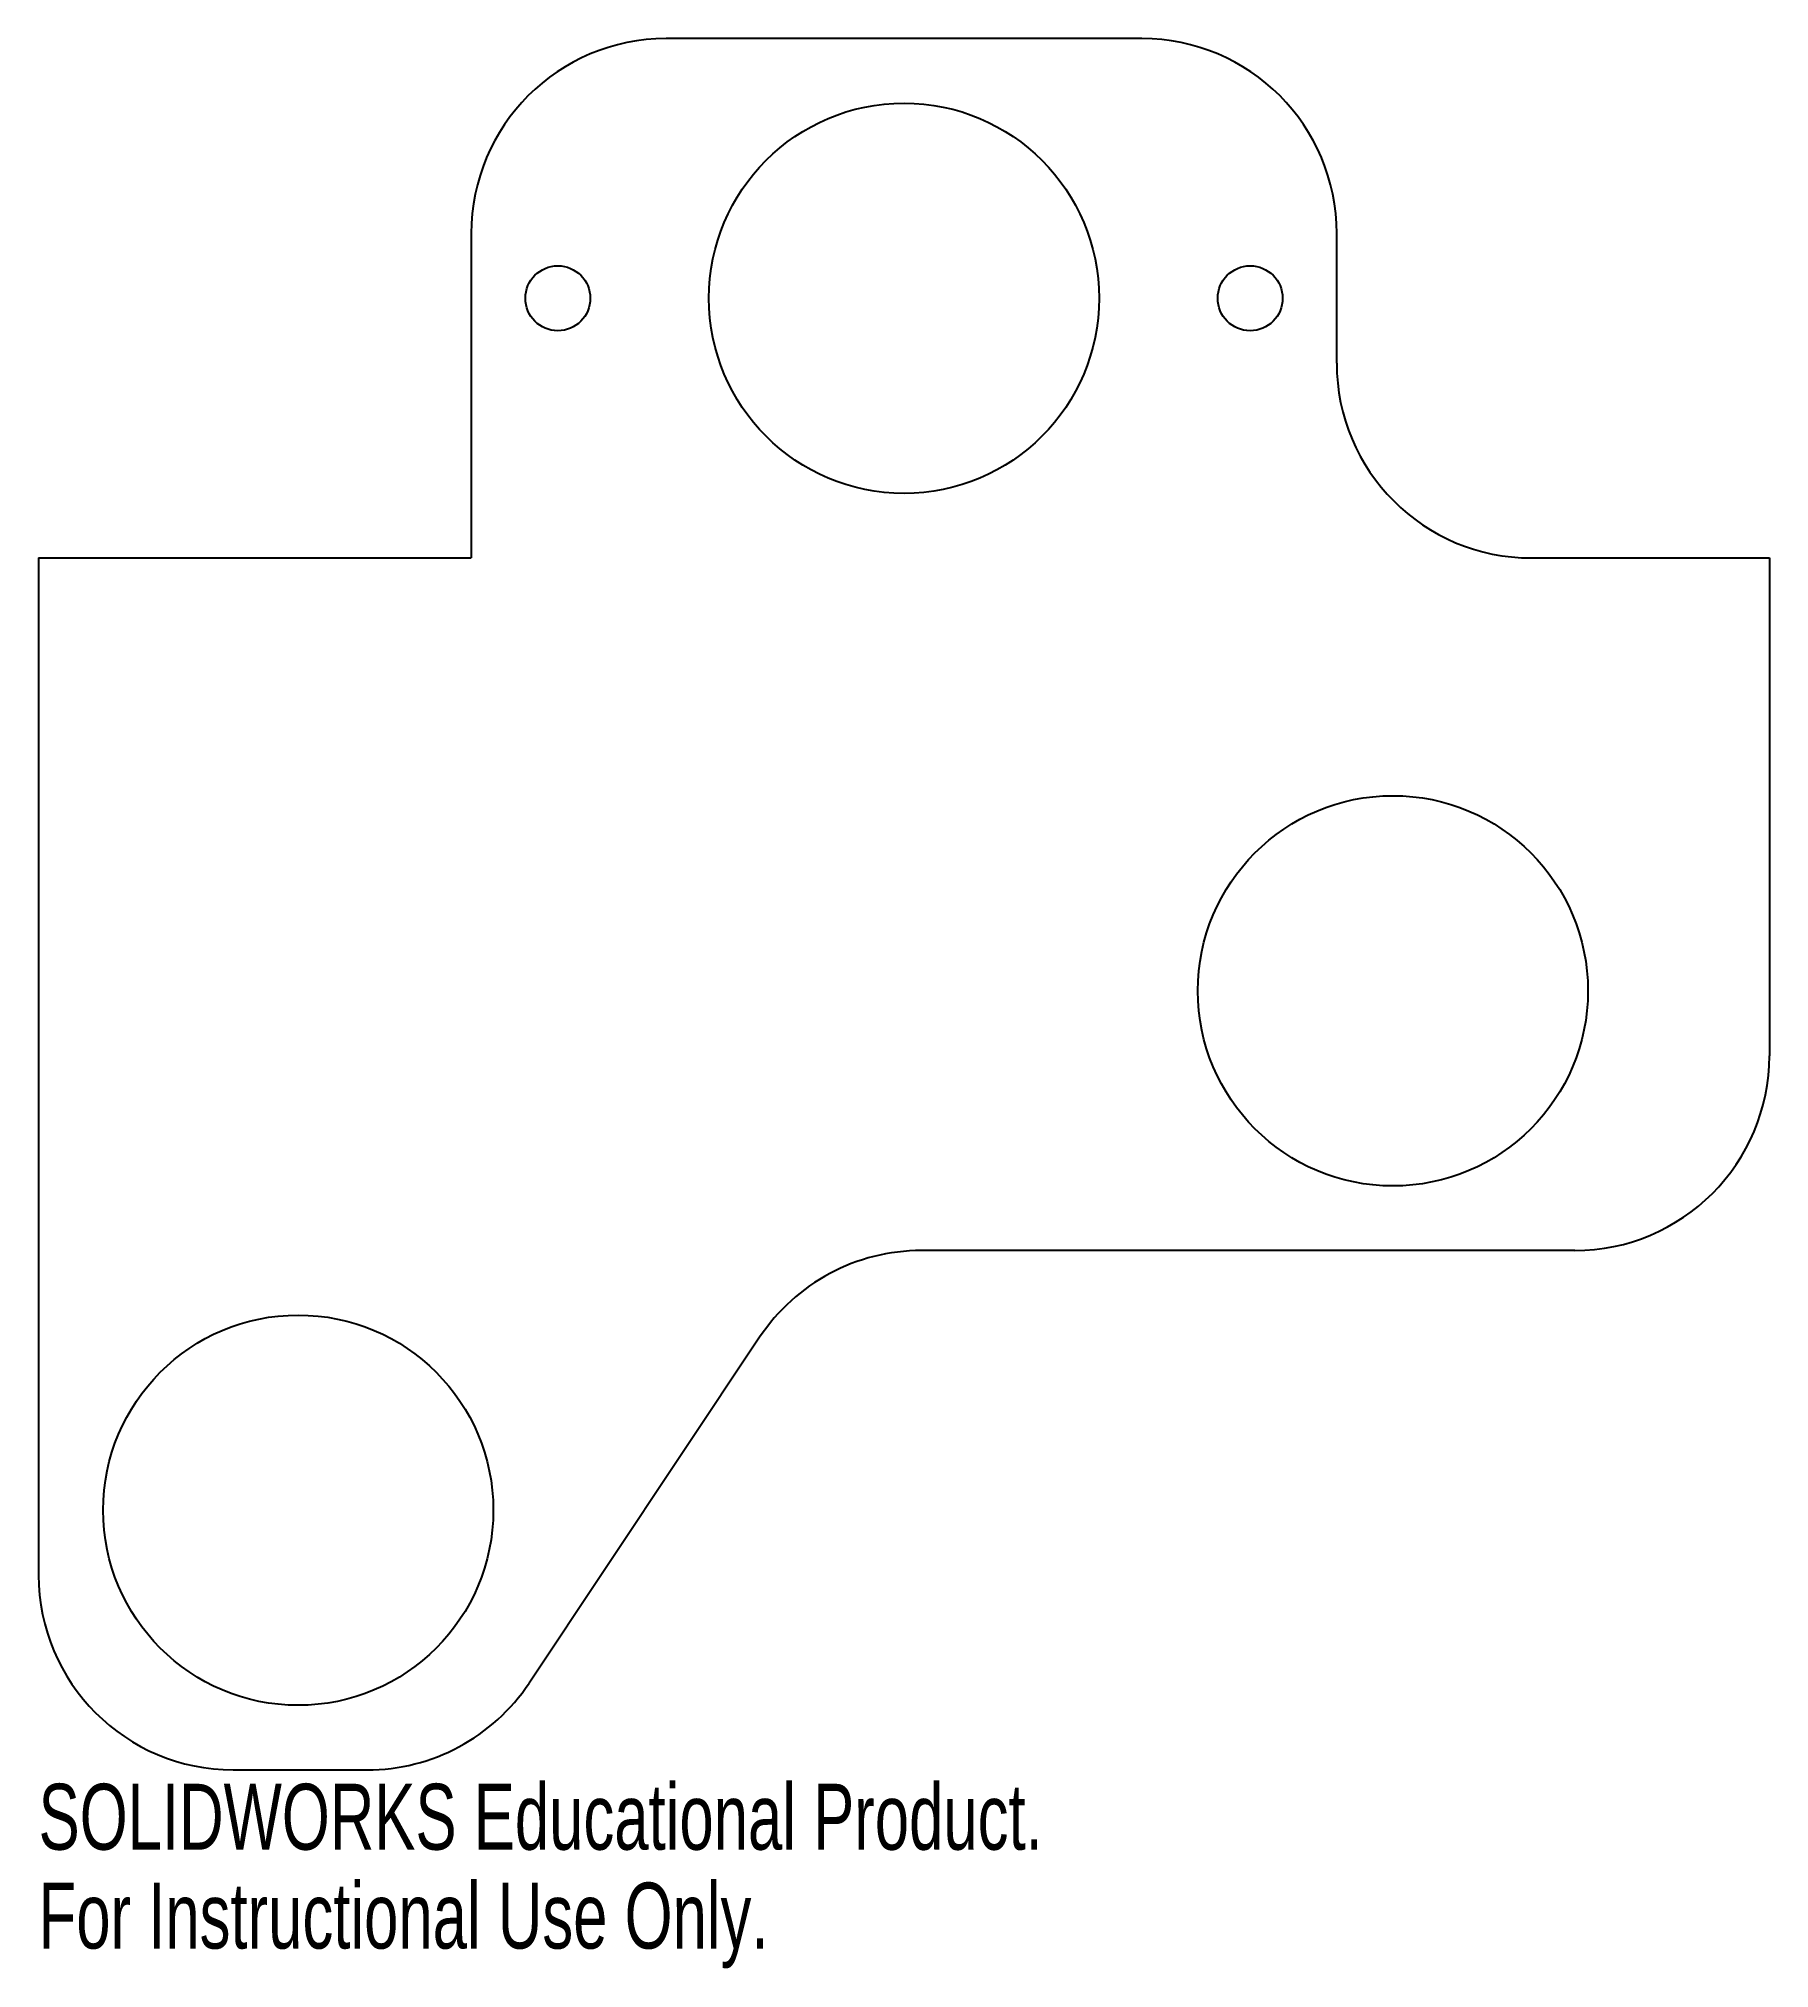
# Model space of a CAD drawing. Header units: inches. Extents: x -2.5 to 2.5, y -2.32 to 3.25.
import ezdxf

# ---------------------------------------------------------------- set-up
doc = ezdxf.new("R2010")
doc.units = ezdxf.units.IN
doc.header["$MEASUREMENT"] = 0
doc.styles.add('SLDTEXTSTYLE0', font='TXT', dxfattribs={"width": 0.7})

msp = doc.modelspace()

# ---------------------------------------------------------------- linework, layer by layer
at = {"color": 7, "linetype": 'Continuous', "lineweight": 25}
for p, q in [((0.6875, 3.25), (-0.6875, 3.25)), ((-1.25, 2.6875), (-1.25, 1.75)), ((1.25, 2.3125), (1.25, 2.6875)), ((-2.5, 1.75), (-1.25, 1.75)), ((-2.5, 1.75), (-2.5, -1.1875)), ((1.8125, 1.75), (2.5, 1.75)), ((2.5, 1.75), (2.5, 0.3125)), ((1.9375, -0.25), (0.051, -0.25)), ((-0.417, -0.5005), (-1.083, -1.4995)), ((-1.9375, -1.75), (-1.551, -1.75))]:
    msp.add_line(p, q, dxfattribs=at)
for centre, radius in [((0, 2.5), 0.5635), ((-1, 2.5), 0.0938), ((1, 2.5), 0.0938), ((1.4123, 0.5), 0.5635), ((-1.75, -1), 0.5635)]:
    msp.add_circle(centre, radius, dxfattribs=at)
for centre, start, end in [((-0.6875, 2.6875), 90, 180), ((0.6875, 2.6875), 0, 90), ((1.8125, 2.3125), 180, 270), ((1.9375, 0.3125), 270, 0), ((0.051, -0.8125), 90, 146.3099), ((-1.9375, -1.1875), 180, 270), ((-1.551, -1.1875), 270, 326.3099)]:
    msp.add_arc(centre, 0.5625, start, end, dxfattribs=at)

# ---------------------------------------------------------------- texts
at = {"color": 7, "linetype": 'Continuous', "char_height": 0.1903, "attachment_point": 1, "style": 'SLDTEXTSTYLE0'}
for s, insert in [('SOLIDWORKS Educational Product.', (-2.5, -1.7901)), ('For Instructional Use Only.', (-2.5, -2.0756))]:
    msp.add_mtext(s, dxfattribs=dict(at, insert=insert))

doc.saveas('drawing.dxf')
